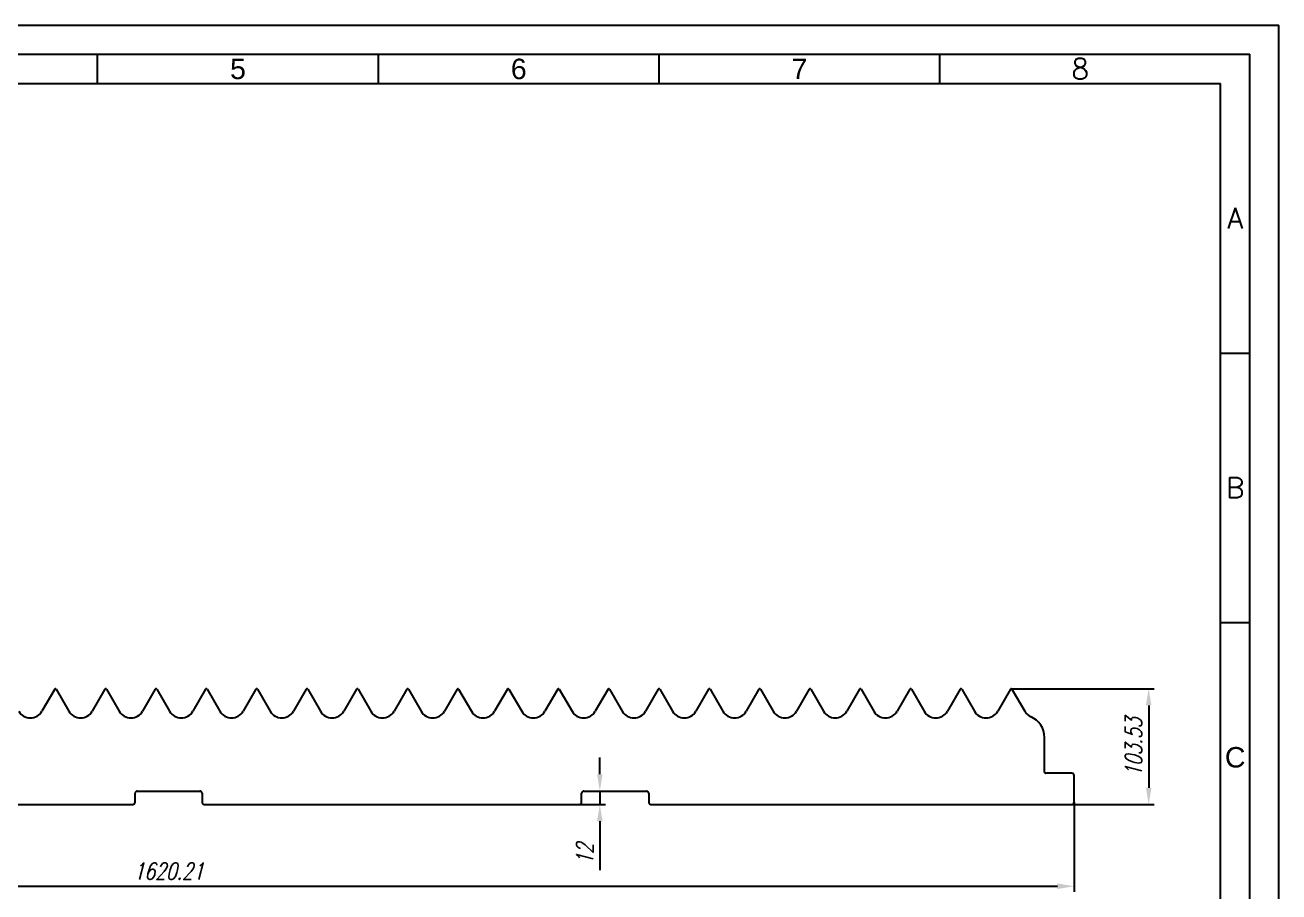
# Model space of a CAD drawing. Header units: millimetres. Extents: x 10217 to 12409, y 1251 to 2801.
# Drawn here: x 11288 to 12409, y 2026 to 2801 of the extents above; entities that cross this region are included whole.
import ezdxf
from ezdxf.enums import TextEntityAlignment as Align

# ---------------------------------------------------------------- set-up
doc = ezdxf.new("R2010")
doc.units = ezdxf.units.MM
doc.header["$LTSCALE"] = 50
for name, color, linetype in [('3-COTAS', 8, 'Continuous'), ('6-TEXTO', 8, 'Continuous'), ('9-FORMATO', 179, 'Continuous')]:
    doc.layers.add(name, color=color, linetype=linetype)
doc.styles.add('ROMANS', font='romans.shx', dxfattribs={"width": 0.75, "oblique": 15, "height": 15})
doc.styles.get("Standard").update_dxf_attribs({"font": 'arial.ttf'})
doc.dimstyles.get("Standard").update_dxf_attribs({"dimtxt": 0.18, "dimasz": 0.18, "dimexe": 0.18, "dimexo": 0.0625, "dimgap": 0.09, "dimtad": 0, "dimtih": 1, "dimtoh": 1, "dimdec": 4, "dimzin": 0, "dimdsep": 46, "dimtxsty": 'Standard', "dimcen": 0.09, "dimadec": 0, "dimazin": 0, "dimtfac": 1, "dimtdec": 4, "dimtofl": 0, "dimtmove": 0, "dimatfit": 3, "dimfxl": 0, "dimtolj": 1, "dimtzin": 0, "dimarcsym": 0})

# ---------------------------------------------------------------- blocks, each defined once
blk = doc.blocks.new('*D23')
at = {"layer": '3-COTAS', "color": 0, "lineweight": -2}
for p, q in [((10605.8, 2106.4), (10605.8, 2026.3)), ((12226, 2106.4), (12226, 2026.3)), ((10620.8, 2031.3), (12211, 2031.3))]:
    blk.add_line(p, q, dxfattribs=at)
at = {"layer": '3-COTAS', "color": 0}
for points in [[(10620.8, 2033.8), (10620.8, 2028.8), (10605.8, 2031.3)], [(12211, 2033.8), (12211, 2028.8), (12226, 2031.3)]]:
    blk.add_solid(points, dxfattribs=at)
at = {"layer": 'Defpoints', "color": 0}
for p in [(10605.8, 2106.4), (12226, 2106.4), (12226, 2031.3)]:
    blk.add_point(p, dxfattribs=at)
at = {"layer": '3-COTAS', "color": 0, "insert": (11415.9, 2044.8), "char_height": 15, "attachment_point": 5, "style": 'ROMANS'}
blk.add_mtext('\\A1;1620.21', dxfattribs=at)
blk = doc.blocks.new('*D25')
at = {"layer": '3-COTAS', "color": 0, "lineweight": -2}
for p, q in [((12169.7, 2207.9), (12297.7, 2207.9)), ((12292.7, 2192.9), (12292.7, 2119.4)), ((12224, 2104.4), (12297.7, 2104.4))]:
    blk.add_line(p, q, dxfattribs=at)
at = {"layer": '3-COTAS', "color": 0}
for points in [[(12290.2, 2192.9), (12295.2, 2192.9), (12292.7, 2207.9)], [(12290.2, 2119.4), (12295.2, 2119.4), (12292.7, 2104.4)]]:
    blk.add_solid(points, dxfattribs=at)
at = {"layer": 'Defpoints', "color": 0}
for p in [(12169.7, 2207.9), (12224, 2104.4), (12292.7, 2104.4)]:
    blk.add_point(p, dxfattribs=at)
at = {"layer": '3-COTAS', "color": 0, "insert": (12279.2, 2155.6), "char_height": 15, "attachment_point": 5, "rotation": 90, "style": 'ROMANS'}
blk.add_mtext('\\A1;103.53', dxfattribs=at)
blk = doc.blocks.new('*D26')
at = {"layer": '3-COTAS', "color": 0, "lineweight": -2}
for p, q in [((11801.7, 2131.4), (11801.7, 2146.4)), ((11787.4, 2116.4), (11806.7, 2116.4)), ((11801.7, 2116.4), (11801.7, 2104.4)), ((11783.4, 2104.4), (11806.7, 2104.4)), ((11801.7, 2089.4), (11801.7, 2045.7))]:
    blk.add_line(p, q, dxfattribs=at)
at = {"layer": '3-COTAS', "color": 0}
for points in [[(11799.2, 2131.4), (11804.2, 2131.4), (11801.7, 2116.4)], [(11799.2, 2089.4), (11804.2, 2089.4), (11801.7, 2104.4)]]:
    blk.add_solid(points, dxfattribs=at)
at = {"layer": 'Defpoints', "color": 0}
for p in [(11787.4, 2116.4, 0), (11783.4, 2104.4), (11801.7, 2104.4)]:
    blk.add_point(p, dxfattribs=at)
at = {"layer": '3-COTAS', "color": 0, "insert": (11788.2, 2060.1), "char_height": 15, "attachment_point": 5, "rotation": 90, "style": 'ROMANS'}
blk.add_mtext('\\A1;12', dxfattribs=at)
blk = doc.blocks.new('A3 TCI')
at = {"layer": '9-FORMATO', "color": 1, "linetype": 'ByBlock'}
for p, q in [((-420, 297), (0, 297)), ((0, 0), (0, 297)), ((-400, 292), (-5, 292)), ((-5, 5), (-5, 292))]:
    blk.add_line(p, q, dxfattribs=at)
at = {"layer": '9-FORMATO', "color": 252, "linetype": 'ByBlock'}
for p, q in [((-202.5, 287), (-202.5, 292)), ((-154.38, 287), (-154.38, 292)), ((-106.25, 287), (-106.25, 292)), ((-58.12, 287), (-58.12, 292)), ((-395, 287), (-10, 287)), ((-10, 10), (-10, 287)), ((-10, 240.83), (-5, 240.83)), ((-10, 194.67), (-5, 194.67))]:
    blk.add_line(p, q, dxfattribs=at)
at = {"layer": '6-TEXTO', "style": 'ROMANS', "oblique": 15, "width": 0.75}
for tag, p, height in [('PROYECTO', (-151.05, 55.28), 1.6), ('NUM_HOJA', (-24.5, 55.07), 1.6), ('FECH_DIB', (-145.21, 43.03), 1.6), ('NOM_DIB', (-127.69, 43.05), 1.6), ('MAT1', (-112.91, 42.96), 1.6), ('TRAT1', (-95.52, 42.91), 1.6), ('FECH_MOD', (-144.95, 37.82), 1.6), ('NOM_MOD', (-127.61, 37.74), 1.6), ('MAT2', (-112.91, 37.55), 1.6), ('TRAT2', (-95.54, 37.48), 1.6), ('FECH_COMP', (-144.95, 32.28), 1.6), ('NOM_COMP', (-127.62, 32.31), 1.6), ('MAT3', (-112.78, 32.41), 1.6), ('TRAT3', (-95.54, 32.33), 1.6), ('SUSTITUYE', (-43.96, 26.58), 1.6), ('DENOMINACION', (-147.04, 22.69), 4), ('SUSTITUIDO', (-43.85, 21.21), 1.6), ('ESCALA', (-162.71, 17.38), 4), ('REF_TCI', (-126.3, 13.32), 4), ('REF_CLI', (-43.58, 13.67), 4)]:
    blk.add_attdef(tag, p, '', height=height, dxfattribs=at)
at = {"layer": '9-FORMATO', "color": 252, "linetype": 'ByBlock'}
for s, p in [('5', (-178.44, 289.5)), ('6', (-130.31, 289.5)), ('7', (-82.19, 289.5)), ('C', (-7.5, 171.58))]:
    blk.add_text(s, height=3.5, dxfattribs=at).set_placement(p, align=Align.MIDDLE_CENTER)
at = {"layer": '9-FORMATO', "color": 252, "linetype": 'ByBlock', "style": 'ROMANS'}
for s, p in [('8', (-34.06, 289.5)), ('A', (-7.5, 263.92)), ('B', (-7.5, 217.75))]:
    blk.add_text(s, height=3.5, dxfattribs=at).set_placement(p, align=Align.MIDDLE_CENTER)

msp = doc.modelspace()

# ---------------------------------------------------------------- linework, layer by layer
at = {"color": 5}
for p, q in [((11314.03, 2207.511, 0), (11302.615, 2187.739, 0)), ((11315.416, 2207.511, 0), (11326.83, 2187.739, 0)), ((11359.03, 2207.511, 0), (11347.615, 2187.739, 0)), ((11360.416, 2207.511, 0), (11371.83, 2187.739, 0)), ((11404.03, 2207.511, 0), (11392.615, 2187.739, 0)), ((11405.416, 2207.511, 0), (11416.83, 2187.739, 0)), ((11449.03, 2207.511, 0), (11437.615, 2187.739, 0)), ((11450.416, 2207.511, 0), (11461.83, 2187.739, 0)), ((11494.03, 2207.511, 0), (11482.615, 2187.739, 0)), ((11495.416, 2207.511, 0), (11506.83, 2187.739, 0)), ((11539.03, 2207.511, 0), (11527.615, 2187.739, 0)), ((11540.416, 2207.511, 0), (11551.83, 2187.739, 0)), ((11584.03, 2207.511, 0), (11572.615, 2187.739, 0)), ((11585.416, 2207.511, 0), (11596.83, 2187.739, 0)), ((11629.03, 2207.511, 0), (11617.615, 2187.739, 0)), ((11630.416, 2207.511, 0), (11641.83, 2187.739, 0)), ((11674.03, 2207.511, 0), (11662.615, 2187.739, 0)), ((11675.416, 2207.511, 0), (11686.83, 2187.739, 0)), ((11719.03, 2207.511, 0), (11707.615, 2187.739, 0)), ((11720.416, 2207.511, 0), (11731.83, 2187.739, 0)), ((11764.03, 2207.511, 0), (11752.615, 2187.739, 0)), ((11765.416, 2207.511, 0), (11776.83, 2187.739, 0)), ((11809.03, 2207.511, 0), (11797.615, 2187.739, 0)), ((11810.416, 2207.511, 0), (11821.83, 2187.739, 0)), ((11854.03, 2207.511, 0), (11842.615, 2187.739, 0)), ((11855.416, 2207.511, 0), (11866.83, 2187.739, 0)), ((11899.03, 2207.511, 0), (11887.615, 2187.739, 0)), ((11900.416, 2207.511, 0), (11911.83, 2187.739, 0)), ((11944.03, 2207.511, 0), (11932.615, 2187.739, 0)), ((11945.416, 2207.511, 0), (11956.83, 2187.739, 0)), ((11989.03, 2207.511, 0), (11977.615, 2187.739, 0)), ((11990.416, 2207.511, 0), (12001.83, 2187.739, 0)), ((12034.03, 2207.511, 0), (12022.615, 2187.739, 0)), ((12035.416, 2207.511, 0), (12046.83, 2187.739, 0)), ((12079.03, 2207.511, 0), (12067.615, 2187.739, 0)), ((12080.416, 2207.511, 0), (12091.83, 2187.739, 0)), ((12124.03, 2207.511, 0), (12112.615, 2187.739, 0)), ((12125.416, 2207.511, 0), (12136.83, 2187.739, 0)), ((12169.03, 2207.511, 0), (12157.615, 2187.739, 0)), ((12170.416, 2207.511, 0), (12181.83, 2187.739, 0)), ((12199.513, 2133.379, 0), (12199.513, 2164.372, 0)), ((12224.013, 2132.379, 0), (12200.513, 2132.379, 0)), ((12226.013, 2106.379, 0), (12226.013, 2130.379, 0)), ((11385.902, 2106.379, 0), (11385.902, 2114.379, 0)), ((11387.902, 2116.379, 0), (11443.902, 2116.379, 0)), ((11445.902, 2114.379, 0), (11445.902, 2106.379, 0)), ((11785.422, 2106.379, 0), (11785.422, 2114.379, 0)), ((11787.422, 2116.379, 0), (11843.422, 2116.379, 0)), ((11845.422, 2114.379, 0), (11845.422, 2106.379, 0)), ((11048.382, 2104.379, 0), (11383.902, 2104.379, 0)), ((11447.902, 2104.379, 0), (11783.422, 2104.379, 0)), ((11847.422, 2104.379, 0), (12224.013, 2104.379, 0))]:
    msp.add_line(p, q, dxfattribs=at)
for centre, radius, start, end in [((11314.723, 2207.111, 0), 0.8, 30, 150), ((11359.723, 2207.111, 0), 0.8, 30, 150), ((11404.723, 2207.111, 0), 0.8, 30, 150), ((11449.723, 2207.111, 0), 0.8, 30, 150), ((11494.723, 2207.111, 0), 0.8, 30, 150), ((11539.723, 2207.111, 0), 0.8, 30, 150), ((11584.723, 2207.111, 0), 0.8, 30, 150), ((11629.723, 2207.111, 0), 0.8, 30, 150), ((11674.723, 2207.111, 0), 0.8, 30, 150), ((11719.723, 2207.111, 0), 0.8, 30, 150), ((11764.723, 2207.111, 0), 0.8, 30, 150), ((11809.723, 2207.111, 0), 0.8, 30, 150), ((11854.723, 2207.111, 0), 0.8, 30, 150), ((11899.723, 2207.111, 0), 0.8, 30, 150), ((11944.723, 2207.111, 0), 0.8, 30, 150), ((11989.723, 2207.111, 0), 0.8, 30, 150), ((12034.723, 2207.111, 0), 0.8, 30, 150), ((12079.723, 2207.111, 0), 0.8, 30, 150), ((12124.723, 2207.111, 0), 0.8, 30, 150), ((12169.723, 2207.111, 0), 0.8, 30, 150), ((11292.223, 2193.739, 0), 12, 210, 330), ((11337.223, 2193.739, 0), 12, 210, 330), ((11382.223, 2193.739, 0), 12, 210, 330), ((11427.223, 2193.739, 0), 12, 210, 330), ((11472.223, 2193.739, 0), 12, 210, 330), ((11517.223, 2193.739, 0), 12, 210, 330), ((11562.223, 2193.739, 0), 12, 210, 330), ((11607.223, 2193.739, 0), 12, 210, 330), ((11652.223, 2193.739, 0), 12, 210, 330), ((11697.223, 2193.739, 0), 12, 210, 330), ((11742.223, 2193.739, 0), 12, 210, 330), ((11787.223, 2193.739, 0), 12, 210, 330), ((11832.223, 2193.739, 0), 12, 210, 330), ((11877.223, 2193.739, 0), 12, 210, 330), ((11922.223, 2193.739, 0), 12, 210, 330), ((11967.223, 2193.739, 0), 12, 210, 330), ((12012.223, 2193.739, 0), 12, 210, 330), ((12057.223, 2193.739, 0), 12, 210, 330), ((12102.223, 2193.739, 0), 12, 210, 330), ((12147.223, 2193.739, 0), 12, 210, 330), ((12192.223, 2193.739, 0), 12, 210, 246.597236), ((12179.513, 2164.372, 0), 20, 360, 66.597236), ((12200.513, 2133.379, 0), 1, 179.999957, 270.000043), ((12224.013, 2130.379, 0), 2, 359.999957, 90.000043), ((11387.902, 2114.379, 0), 2, 89.999957, 180.000043), ((11443.902, 2114.379, 0), 2, 359.999957, 90.000043), ((11787.422, 2114.379, 0), 2, 89.999957, 180.000043), ((11843.422, 2114.379, 0), 2, 359.999957, 90.000043), ((11383.902, 2106.379, 0), 2, 269.999957, 0.000043), ((11447.902, 2106.379, 0), 2, 179.999957, 270.000043), ((11783.422, 2106.379, 0), 2, 269.999957, 0.000043), ((11847.422, 2106.379, 0), 2, 179.999957, 270.000043), ((12224.013, 2106.379, 0), 2, 269.999957, 0.000043)]:
    msp.add_arc(centre, radius, start, end, dxfattribs=at)

# ---------------------------------------------------------------- block references
at = {"layer": '9-FORMATO', "xscale": 5.218545680534717, "yscale": 5.218545680534717, "zscale": 5.218545680534717}
msp.add_blockref('A3 TCI', (12409.208, 1251.203), dxfattribs=at)

# ---------------------------------------------------------------- dimensions: what is measured, and where the dimension line sits
at = {"layer": '3-COTAS'}
dim = msp.add_linear_dim(base=(12292.679, 2104.379, 0), p1=(12169.723, 2207.911, 0), p2=(12224.013, 2104.379, 0), angle=90, dimstyle='Standard', override={"dimscale": 5, "dimtxt": 3, "dimasz": 3, "dimexe": 1, "dimexo": 0, "dimgap": 1.2, "dimtad": 1, "dimtih": 0, "dimtoh": 0, "dimdec": 2, "dimzin": 8, "dimtxsty": 'ROMANS', "dimcen": 0, "dimadec": 2, "dimtfac": 0.66, "dimtofl": 1}, dxfattribs=at)
dim.commit()
dim.dimension.update_dxf_attribs({"geometry": '*D25', "text_midpoint": (12292.679, 2155.562, 0), "dimtype": 160})
dim = msp.add_linear_dim(base=(11801.704, 2104.379, 0), p1=(11787.422, 2116.379, 0), p2=(11783.422, 2104.379, 0), angle=90, dimstyle='Standard', override={"dimscale": 5, "dimtxt": 3, "dimasz": 3, "dimexe": 1, "dimexo": 0, "dimgap": 1.2, "dimtad": 1, "dimtih": 0, "dimtoh": 0, "dimdec": 2, "dimzin": 8, "dimtxsty": 'ROMANS', "dimcen": 0, "dimadec": 2, "dimtfac": 0.66, "dimtofl": 1}, dxfattribs=at)
dim.commit()
dim.dimension.update_dxf_attribs({"geometry": '*D26', "text_midpoint": (11788.204, 2060.056, 0)})
dim = msp.add_linear_dim(base=(12226.0126, 2031.3247, 0), p1=(10605.7981, 2106.3792, 0), p2=(12226.0126, 2106.3792, 0), dimstyle='Standard', override={"dimscale": 5, "dimtxt": 3, "dimasz": 3, "dimexe": 1, "dimexo": 0, "dimgap": 1.2, "dimtad": 1, "dimtih": 0, "dimtoh": 0, "dimdec": 2, "dimzin": 8, "dimtxsty": 'ROMANS', "dimcen": 0, "dimadec": 2, "dimtfac": 0.66, "dimtofl": 1}, dxfattribs=at)
dim.commit()
dim.dimension.update_dxf_attribs({"geometry": '*D23', "text_midpoint": (11415.9053, 2044.8247, 0)})

doc.saveas('drawing.dxf')
